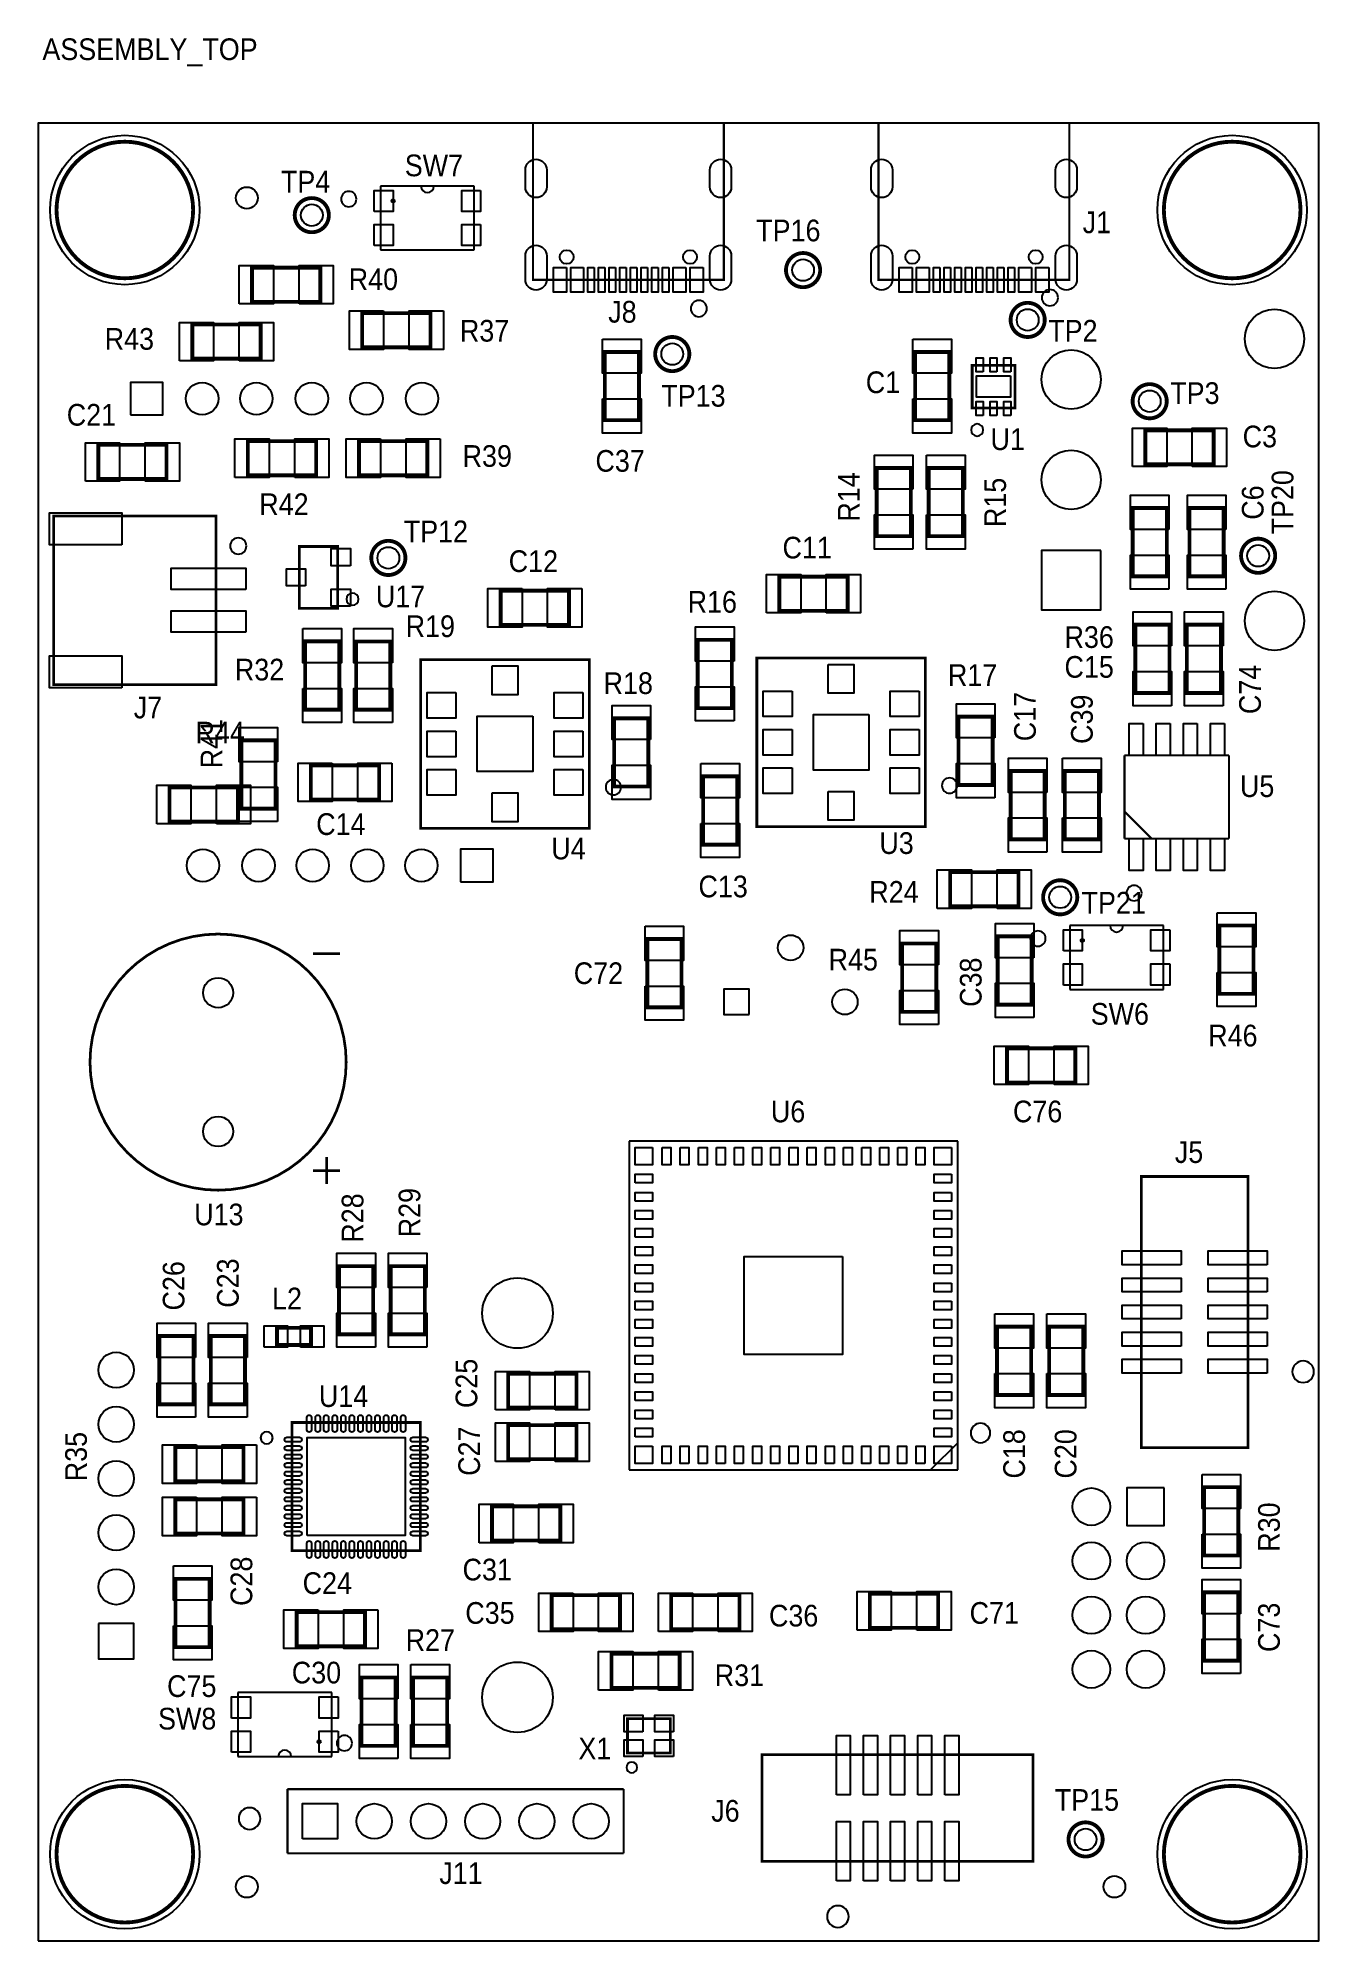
# Model space of a CAD drawing. Extents: x 0 to 60, y 0 to 89.2.
import ezdxf
from ezdxf.enums import TextEntityAlignment as Align

# ---------------------------------------------------------------- set-up
doc = ezdxf.new("R2010")
doc.units = 0
for name, color, linetype in [('BG_AST', 103, 'CONTINUOUS'), ('BG_OUTLINE', 254, 'CONTINUOUS'), ('PG_ASSEMBLY_TOP', 120, 'CONTINUOUS'), ('PIN_TOP', 110, 'CONTINUOUS'), ('RD_SILKSCREEN_TOP', 132, 'CONTINUOUS')]:
    doc.layers.add(name, color=color, linetype=linetype)

msp = doc.modelspace()

# ---------------------------------------------------------------- linework, layer by layer
at = {"layer": 'BG_OUTLINE'}
msp.add_lwpolyline([(0, 0), (59.998178, 0), (59.998178, 85.15985), (0, 85.15985)], close=True, dxfattribs=at)
at = {"layer": 'PG_ASSEMBLY_TOP'}
for points, const_width in [([(23.179608, 85.175395), (19.249593, 85.175395)], 0.1), ([(32.119595, 77.825397), (23.179608, 77.825397), (23.179608, 85.175395), (32.119595, 85.175395), (32.119595, 77.825397)], 0.1), ([(39.370406, 85.175395), (35.440391, 85.175395)], 0.1), ([(48.310394, 77.825397), (39.370406, 77.825397), (39.370406, 85.175395), (48.310394, 85.175395), (48.310394, 77.825397)], 0.1), ([(10.024008, 76.797002), (10.024008, 78.396998), (13.224002, 78.396998), (13.224002, 76.797002), (10.024008, 76.797002)], 0.18001), ([(7.224014, 74.130002), (7.224014, 75.729998), (10.424008, 75.729998), (10.424008, 74.130002), (7.224014, 74.130002)], 0.18001), ([(18.384012, 76.263398), (18.384012, 74.663402), (15.184018, 74.663402), (15.184018, 76.263398), (18.384012, 76.263398)], 0.18001), ([(26.544803, 74.447197), (28.1448, 74.447197), (28.1448, 71.247203), (26.544803, 71.247203), (26.544803, 74.447197)], 0.18001), ([(41.084602, 74.447197), (42.684598, 74.447197), (42.684598, 71.247203), (41.084602, 71.247203), (41.084602, 74.447197)], 0.18001), ([(45.754798, 73.821798), (45.754798, 71.821802), (43.754802, 71.821802), (43.754802, 73.821798), (45.754798, 73.821798)], 0.127), ([(51.867003, 69.177002), (51.867003, 70.776998), (55.066997, 70.776998), (55.066997, 69.177002), (51.867003, 69.177002)], 0.18001), ([(2.819603, 68.491202), (2.819603, 70.091198), (6.019597, 70.091198), (6.019597, 68.491202), (2.819603, 68.491202)], 0.18001), ([(9.824009, 68.669002), (9.824009, 70.268998), (13.024002, 70.268998), (13.024002, 68.669002), (9.824009, 68.669002)], 0.18001), ([(18.236997, 70.268998), (18.236997, 68.669002), (15.037003, 68.669002), (15.037003, 70.268998), (18.236997, 70.268998)], 0.18001), ([(40.881198, 65.811603), (39.281202, 65.811603), (39.281202, 69.011597), (40.881198, 69.011597), (40.881198, 65.811603)], 0.18001), ([(41.719602, 69.011597), (43.319598, 69.011597), (43.319598, 65.811603), (41.719602, 65.811603), (41.719602, 69.011597)], 0.18001), ([(52.869998, 63.932003), (51.270002, 63.932003), (51.270002, 67.131997), (52.869998, 67.131997), (52.869998, 63.932003)], 0.18001), ([(55.536998, 63.932003), (53.937002, 63.932003), (53.937002, 67.131997), (55.536998, 67.131997), (55.536998, 63.932003)], 0.18001), ([(8.330413, 58.864195), (8.330413, 66.764205), (0.730402, 66.764205), (0.730402, 58.864195), (8.330413, 58.864195)], 0.127), ([(12.231802, 62.43099), (12.231802, 65.33101), (14.031798, 65.33101), (14.031798, 62.43099), (12.231802, 62.43099)], 0.127), ([(24.869394, 63.258598), (24.869394, 61.658602), (21.6694, 61.658602), (21.6694, 63.258598), (24.869394, 63.258598)], 0.18001), ([(34.722003, 62.319002), (34.722003, 63.918998), (37.921997, 63.918998), (37.921997, 62.319002), (34.722003, 62.319002)], 0.18001), ([(52.996998, 58.471003), (51.397002, 58.471003), (51.397002, 61.670997), (52.996998, 61.670997), (52.996998, 58.471003)], 0.18001), ([(55.409998, 58.471003), (53.810002, 58.471003), (53.810002, 61.670997), (55.409998, 61.670997), (55.409998, 58.471003)], 0.18001), ([(12.509602, 60.883597), (14.109598, 60.883597), (14.109598, 57.683603), (12.509602, 57.683603), (12.509602, 60.883597)], 0.18001), ([(16.497198, 57.683197), (14.897202, 57.683197), (14.897202, 60.88319), (16.497198, 60.88319), (16.497198, 57.683197)], 0.18001), ([(32.499198, 57.759397), (30.899202, 57.759397), (30.899202, 60.95939), (32.499198, 60.95939), (32.499198, 57.759397)], 0.18001), ([(25.819405, 52.133195), (17.919395, 52.133195), (17.919395, 60.033205), (25.819405, 60.033205), (25.819405, 52.133195)], 0.127), ([(41.567405, 52.209395), (33.667395, 52.209395), (33.667395, 60.109405), (41.567405, 60.109405), (41.567405, 52.209395)], 0.127), ([(28.587598, 54.083204), (26.987602, 54.083204), (26.987602, 57.283198), (28.587598, 57.283198), (28.587598, 54.083204)], 0.18001), ([(44.716598, 54.159404), (43.116602, 54.159404), (43.116602, 57.359398), (44.716598, 57.359398), (44.716598, 54.159404)], 0.18001), ([(11.118367, 53.047976), (9.518371, 53.047976), (9.518371, 56.24797), (11.118367, 56.24797), (11.118367, 53.047976)], 0.18001), ([(50.889992, 51.643991), (50.889992, 55.544009)], 0.1), ([(50.889992, 55.544009), (55.790008, 55.544009)], 0.1), ([(55.790008, 55.544009), (55.790008, 51.643991)], 0.1), ([(15.976397, 55.079798), (15.976397, 53.479802), (12.776403, 53.479802), (12.776403, 55.079798), (15.976397, 55.079798)], 0.18001), ([(31.153202, 54.559403), (32.753198, 54.559403), (32.753198, 51.35941), (31.153202, 51.35941), (31.153202, 54.559403)], 0.18001), ([(47.154998, 51.613003), (45.555002, 51.613003), (45.555002, 54.812997), (47.154998, 54.812997), (47.154998, 51.613003)], 0.18001), ([(48.095002, 54.812997), (49.694998, 54.812997), (49.694998, 51.613003), (48.095002, 51.613003), (48.095002, 54.812997)], 0.18001), ([(6.156579, 52.440434), (6.156579, 54.04043), (9.356573, 54.04043), (9.356573, 52.440434), (6.156579, 52.440434)], 0.18001), ([(52.159992, 51.643991), (50.889992, 52.913991)], 0.1), ([(55.790008, 51.643991), (50.889992, 51.643991)], 0.1), ([(42.723003, 48.476002), (42.723003, 50.075998), (45.922997, 50.075998), (45.922997, 48.476002), (42.723003, 48.476002)], 0.18001), ([(55.334002, 47.573997), (56.933998, 47.573997), (56.933998, 44.374003), (55.334002, 44.374003), (55.334002, 47.573997)], 0.18001), ([(28.537002, 46.938997), (30.136998, 46.938997), (30.136998, 43.739003), (28.537002, 43.739003), (28.537002, 46.938997)], 0.18001), ([(42.074998, 43.532806), (40.475002, 43.532806), (40.475002, 46.7328), (42.074998, 46.7328), (42.074998, 43.532806)], 0.18001), ([(46.545398, 43.866003), (44.945402, 43.866003), (44.945402, 47.065997), (46.545398, 47.065997), (46.545398, 43.866003)], 0.18001), ([(14.1478, 46.2534), (12.8778, 46.2534)], 0.127), ([(45.390003, 40.221002), (45.390003, 41.820998), (48.589997, 41.820998), (48.589997, 40.221002), (45.390003, 40.221002)], 0.18001), ([(13.5128, 35.4584), (13.5128, 36.7284)], 0.127), ([(14.1478, 36.0934), (12.8778, 36.0934)], 0.127), ([(51.678205, 23.114), (51.678205, 35.814), (56.678195, 35.814), (56.678195, 23.114), (51.678205, 23.114)], 0.127), ([(15.700324, 28.416402), (14.100327, 28.416402), (14.100327, 31.616396), (15.700324, 31.616396), (15.700324, 28.416402)], 0.18001), ([(18.113324, 28.416402), (16.513327, 28.416402), (16.513327, 31.616396), (18.113324, 31.616396), (18.113324, 28.416402)], 0.18001), ([(11.188802, 27.921001), (12.788798, 27.921001), (12.788798, 28.720999), (11.188802, 28.720999), (11.188802, 27.921001)], 0.18001), ([(44.920002, 28.777997), (46.519998, 28.777997), (46.519998, 25.578003), (44.920002, 25.578003), (44.920002, 28.777997)], 0.18001), ([(47.358402, 28.777997), (48.958398, 28.777997), (48.958398, 25.578003), (47.358402, 25.578003), (47.358402, 28.777997)], 0.18001), ([(7.277329, 25.139548), (5.677332, 25.139548), (5.677332, 28.339542), (7.277329, 28.339542), (7.277329, 25.139548)], 0.18001), ([(9.689998, 25.139548), (8.090002, 25.139548), (8.090002, 28.339542), (9.689998, 28.339542), (9.689998, 25.139548)], 0.18001), ([(22.022003, 24.981002), (22.022003, 26.580998), (25.221997, 26.580998), (25.221997, 24.981002), (22.022003, 24.981002)], 0.18001), ([(11.900332, 24.288394), (17.90032, 24.288394), (17.90032, 18.288406), (11.900332, 18.288406), (11.900332, 24.288394)], 0.127), ([(22.022003, 22.568002), (22.022003, 24.167998), (25.221997, 24.167998), (25.221997, 22.568002), (22.022003, 22.568002)], 0.18001), ([(9.626397, 23.136936), (9.626397, 21.536939), (6.426403, 21.536939), (6.426403, 23.136936), (9.626397, 23.136936)], 0.18001), ([(9.626397, 20.688198), (9.626397, 19.088202), (6.426403, 19.088202), (6.426403, 20.688198), (9.626397, 20.688198)], 0.18001), ([(54.622802, 21.259597), (56.222798, 21.259597), (56.222798, 18.059603), (54.622802, 18.059603), (54.622802, 21.259597)], 0.18001), ([(21.260003, 18.758002), (21.260003, 20.357998), (24.459997, 20.357998), (24.459997, 18.758002), (21.260003, 18.758002)], 0.18001), ([(6.439002, 16.966997), (8.038998, 16.966997), (8.038998, 13.767003), (6.439002, 13.767003), (6.439002, 16.966997)], 0.18001), ([(27.257477, 16.198799), (27.257477, 14.598802), (24.057483, 14.598802), (24.057483, 16.198799), (27.257477, 16.198799)], 0.18001), ([(29.657472, 14.598802), (29.657472, 16.198799), (32.857465, 16.198799), (32.857465, 14.598802), (29.657472, 14.598802)], 0.18001), ([(38.963803, 14.668602), (38.963803, 16.268598), (42.163797, 16.268598), (42.163797, 14.668602), (38.963803, 14.668602)], 0.18001), ([(56.222798, 13.132003), (54.622802, 13.132003), (54.622802, 16.331997), (56.222798, 16.331997), (56.222798, 13.132003)], 0.18001), ([(15.315997, 15.404998), (15.315997, 13.805002), (12.116003, 13.805002), (12.116003, 15.404998), (15.315997, 15.404998)], 0.18001), ([(26.857477, 11.855602), (26.857477, 13.455599), (30.057471, 13.455599), (30.057471, 11.855602), (26.857477, 11.855602)], 0.18001), ([(16.751198, 9.144203), (15.151202, 9.144203), (15.151202, 12.344197), (16.751198, 12.344197), (16.751198, 9.144203)], 0.18001), ([(17.564202, 12.344197), (19.164198, 12.344197), (19.164198, 9.144203), (17.564202, 9.144203), (17.564202, 12.344197)], 0.18001), ([(29.609872, 8.807602), (27.609876, 8.807602), (27.609876, 10.407599), (29.609872, 10.407599), (29.609872, 8.807602)], 0.127), ([(33.909, 8.722995), (46.609, 8.722995), (46.609, 3.723005), (33.909, 3.723005), (33.909, 8.722995)], 0.127), ([(11.682984, 7.11106), (27.430984, 7.11106)], 0.1), ([(11.682984, 4.10304), (11.682984, 7.11106)], 0.1), ([(27.430984, 7.11106), (27.430984, 4.10304)], 0.1), ([(27.430984, 4.10304), (11.682984, 4.10304)], 0.1)]:
    msp.add_lwpolyline(points, dxfattribs=dict(at, const_width=const_width))
for points, const_width in [([(7.263892, 81.09585, 1), (0.864108, 81.09585, 1), (7.263892, 81.09585)], 0.180111), ([(59.13407, 81.09585, 1), (52.734286, 81.09585, 1), (59.13407, 81.09585)], 0.180111), ([(13.62235, 80.854347, 1), (12.02215, 80.854347, 1), (13.62235, 80.854347)], 0.180086), ([(36.63475, 78.279803, 1), (35.03455, 78.279803, 1), (36.63475, 78.279803)], 0.180086), ([(47.1551, 75.946, 1), (45.5549, 75.946, 1), (47.1551, 75.946)], 0.180086), ([(30.507102, 74.3458, 1), (28.906902, 74.3458, 1), (30.507102, 74.3458)], 0.180086), ([(52.8701, 72.136, 1), (51.2699, 72.136, 1), (52.8701, 72.136)], 0.180086), ([(17.2085, 64.7954, 1), (15.6083, 64.7954, 1), (17.2085, 64.7954)], 0.180086), ([(57.9501, 64.897, 1), (56.3499, 64.897, 1), (57.9501, 64.897)], 0.180086), ([(48.6791, 48.895, 1), (47.0789, 48.895, 1), (48.6791, 48.895)], 0.180086), ([(14.432788, 41.1734, 1), (2.432812, 41.1734, 1), (14.432788, 41.1734)], 0.127), ([(7.263892, 4.064, 1), (0.864108, 4.064, 1), (7.263892, 4.064)], 0.180111), ([(59.13407, 4.064, 1), (52.734286, 4.064, 1), (59.13407, 4.064)], 0.180111), ([(49.86815, 4.755439, 1), (48.26795, 4.755439, 1), (49.86815, 4.755439)], 0.180086)]:
    msp.add_lwpolyline(points, format="xyb", dxfattribs=dict(at, const_width=const_width))
for points in [[(16.0401, 82.219851), (16.0401, 79.222651)], [(20.4343, 82.219851), (16.0401, 82.219851)], [(20.4343, 79.222651), (20.4343, 82.219851)], [(16.0401, 79.222651), (20.4343, 79.222651)], [(48.3235, 47.574251), (48.3235, 44.577051)], [(52.7177, 47.574251), (48.3235, 47.574251)], [(52.7177, 44.577051), (52.7177, 47.574251)], [(48.3235, 44.577051), (52.7177, 44.577051)], [(27.686, 37.465), (27.686, 22.0726)], [(43.0784, 37.465), (27.686, 37.465)], [(43.0784, 22.0726), (43.0784, 37.465)], [(43.0784, 23.3426), (41.8084, 22.0726)], [(27.686, 22.0726), (43.0784, 22.0726)], [(9.3599, 11.633149), (9.3599, 8.635949)], [(13.7541, 11.633149), (9.3599, 11.633149)], [(13.7541, 8.635949), (13.7541, 11.633149)], [(9.3599, 8.635949), (13.7541, 8.635949)]]:
    msp.add_lwpolyline(points, dxfattribs=at)
for points in [[(17.9324, 82.219851, 1), (18.542, 82.219851)], [(16.707891, 81.521249, -0.999967), (16.555517, 81.521249, -1.000033), (16.707891, 81.521249)], [(50.2158, 47.574251, 1), (50.8254, 47.574251)], [(48.991291, 46.875649, -0.999967), (48.838917, 46.875649, -1.000033), (48.991291, 46.875649)], [(11.8618, 8.635949, 1), (11.2522, 8.635949)], [(13.238683, 9.334551, -1.000033), (13.086309, 9.334551, -0.999967), (13.238683, 9.334551)]]:
    msp.add_lwpolyline(points, format="xyb", dxfattribs=at)
for points in [[(14.913407, 81.610251, 1), (14.194993, 81.610251, 1)], [(31.332602, 76.4794, 1), (30.570602, 76.4794, 1)], [(47.7774, 76.9874, 1), (47.0154, 76.9874, 1)], [(44.276772, 70.7898, 1), (43.708828, 70.7898, 1)], [(9.758401, 65.3542, 1), (8.996401, 65.3542, 1)], [(15.015972, 62.865, 1), (14.448028, 62.865, 1)], [(27.308607, 54.0512, 1), (26.590193, 54.0512, 1)], [(43.056607, 54.1274, 1), (42.338193, 54.1274, 1)], [(51.700582, 49.094009, 1), (50.979418, 49.093991, 1)], [(47.196807, 46.964651, 1), (46.478393, 46.964651, 1)], [(59.7662, 26.67, 1), (58.7502, 26.67, 1)], [(44.603111, 23.7998, 1), (43.687289, 23.7998, 1)], [(10.993298, 23.5744, 1), (10.425354, 23.5744, 1)], [(14.710207, 9.271, 1), (13.991793, 9.271, 1)], [(28.067, 8.128, 1), (27.559, 8.128, 1)], [(10.412984, 5.73405, 1), (9.396984, 5.73405, 1)], [(37.973, 1.143, 1), (36.957, 1.143, 1)]]:
    msp.add_lwpolyline(points, format="xyb", close=True, dxfattribs=at)
at = {"layer": 'PIN_TOP'}
for points in [[(22.829596, 82.175401), (22.829596, 82.975399, -1), (23.829594, 82.975399), (23.829594, 82.175401, -1)], [(31.469609, 82.175401), (31.469609, 82.975399, -1), (32.469607, 82.975399), (32.469607, 82.175401, -1)], [(39.020394, 82.175401), (39.020394, 82.975399, -1), (40.020392, 82.975399), (40.020392, 82.175401, -1)], [(47.660408, 82.175401), (47.660408, 82.975399, -1), (48.660406, 82.975399), (48.660406, 82.175401, -1)], [(22.829596, 77.845399), (22.829596, 78.945397, -1), (23.829594, 78.945397), (23.829594, 77.845399, -1)], [(31.469609, 77.845399), (31.469609, 78.945397, -1), (32.469607, 78.945397), (32.469607, 77.845399, -1)], [(39.020394, 77.845399), (39.020394, 78.945397, -1), (40.020392, 78.945397), (40.020392, 77.845399, -1)], [(47.660408, 77.845399), (47.660408, 78.945397, -1), (48.660406, 78.945397), (48.660406, 77.845399, -1)], [(12.80828, 24.530507), (12.80828, 23.946307, -1), (12.59238, 23.946307), (12.59238, 24.530507, -1)], [(13.208279, 24.530507), (13.208279, 23.946307, -1), (12.992379, 23.946307), (12.992379, 24.530507, -1)], [(13.608279, 24.530507), (13.608279, 23.946307, -1), (13.392379, 23.946307), (13.392379, 24.530507, -1)], [(14.008278, 24.530507), (14.008278, 23.946307, -1), (13.792378, 23.946307), (13.792378, 24.530507, -1)], [(14.408277, 24.530507), (14.408277, 23.946307, -1), (14.192377, 23.946307), (14.192377, 24.530507, -1)], [(14.808276, 24.530507), (14.808276, 23.946307, -1), (14.592376, 23.946307), (14.592376, 24.530507, -1)], [(15.208275, 24.530507), (15.208275, 23.946307, -1), (14.992375, 23.946307), (14.992375, 24.530507, -1)], [(15.608275, 24.530507), (15.608275, 23.946307, -1), (15.392375, 23.946307), (15.392375, 24.530507, -1)], [(16.008274, 24.530507), (16.008274, 23.946307, -1), (15.792374, 23.946307), (15.792374, 24.530507, -1)], [(16.408273, 24.530507), (16.408273, 23.946307, -1), (16.192373, 23.946307), (16.192373, 24.530507, -1)], [(16.808272, 24.530507), (16.808272, 23.946307, -1), (16.592372, 23.946307), (16.592372, 24.530507, -1)], [(17.208271, 24.530507), (17.208271, 23.946307, -1), (16.992371, 23.946307), (16.992371, 24.530507, -1)], [(12.242419, 23.380446), (11.658219, 23.380446, -1), (11.658219, 23.596346), (12.242419, 23.596346, -1)], [(12.242419, 22.980447), (11.658219, 22.980447, -1), (11.658219, 23.196347), (12.242419, 23.196347, -1)], [(18.142433, 23.380446), (17.558233, 23.380446, -1), (17.558233, 23.596346), (18.142433, 23.596346, -1)], [(18.142433, 22.980447), (17.558233, 22.980447, -1), (17.558233, 23.196347), (18.142433, 23.196347, -1)], [(12.242419, 22.580448), (11.658219, 22.580448, -1), (11.658219, 22.796348), (12.242419, 22.796348, -1)], [(12.242419, 22.180448), (11.658219, 22.180448, -1), (11.658219, 22.396348), (12.242419, 22.396348, -1)], [(18.142433, 22.580448), (17.558233, 22.580448, -1), (17.558233, 22.796348), (18.142433, 22.796348, -1)], [(18.142433, 22.180448), (17.558233, 22.180448, -1), (17.558233, 22.396348), (18.142433, 22.396348, -1)], [(12.242419, 21.780449), (11.658219, 21.780449, -1), (11.658219, 21.996349), (12.242419, 21.996349, -1)], [(12.242419, 21.38045), (11.658219, 21.38045, -1), (11.658219, 21.59635), (12.242419, 21.59635, -1)], [(18.142433, 21.780449), (17.558233, 21.780449, -1), (17.558233, 21.996349), (18.142433, 21.996349, -1)], [(18.142433, 21.38045), (17.558233, 21.38045, -1), (17.558233, 21.59635), (18.142433, 21.59635, -1)], [(12.242419, 20.980451), (11.658219, 20.980451, -1), (11.658219, 21.196351), (12.242419, 21.196351, -1)], [(12.242419, 20.580452), (11.658219, 20.580452, -1), (11.658219, 20.796352), (12.242419, 20.796352, -1)], [(18.142433, 20.980451), (17.558233, 20.980451, -1), (17.558233, 21.196351), (18.142433, 21.196351, -1)], [(18.142433, 20.580452), (17.558233, 20.580452, -1), (17.558233, 20.796352), (18.142433, 20.796352, -1)], [(12.242419, 20.180452), (11.658219, 20.180452, -1), (11.658219, 20.396352), (12.242419, 20.396352, -1)], [(12.242419, 19.780453), (11.658219, 19.780453, -1), (11.658219, 19.996353), (12.242419, 19.996353, -1)], [(18.142433, 20.180452), (17.558233, 20.180452, -1), (17.558233, 20.396352), (18.142433, 20.396352, -1)], [(18.142433, 19.780453), (17.558233, 19.780453, -1), (17.558233, 19.996353), (18.142433, 19.996353, -1)], [(12.242419, 19.380454), (11.658219, 19.380454, -1), (11.658219, 19.596354), (12.242419, 19.596354, -1)], [(12.242419, 18.980455), (11.658219, 18.980455, -1), (11.658219, 19.196355), (12.242419, 19.196355, -1)], [(12.80828, 18.630494), (12.80828, 18.046294, -1), (12.59238, 18.046294), (12.59238, 18.630494, -1)], [(13.208279, 18.630494), (13.208279, 18.046294, -1), (12.992379, 18.046294), (12.992379, 18.630494, -1)], [(13.608279, 18.630494), (13.608279, 18.046294, -1), (13.392379, 18.046294), (13.392379, 18.630494, -1)], [(14.008278, 18.630494), (14.008278, 18.046294, -1), (13.792378, 18.046294), (13.792378, 18.630494, -1)], [(14.408277, 18.630494), (14.408277, 18.046294, -1), (14.192377, 18.046294), (14.192377, 18.630494, -1)], [(14.808276, 18.630494), (14.808276, 18.046294, -1), (14.592376, 18.046294), (14.592376, 18.630494, -1)], [(15.208275, 18.630494), (15.208275, 18.046294, -1), (14.992375, 18.046294), (14.992375, 18.630494, -1)], [(15.608275, 18.630494), (15.608275, 18.046294, -1), (15.392375, 18.046294), (15.392375, 18.630494, -1)], [(16.008274, 18.630494), (16.008274, 18.046294, -1), (15.792374, 18.046294), (15.792374, 18.630494, -1)], [(16.408273, 18.630494), (16.408273, 18.046294, -1), (16.192373, 18.046294), (16.192373, 18.630494, -1)], [(16.808272, 18.630494), (16.808272, 18.046294, -1), (16.592372, 18.046294), (16.592372, 18.630494, -1)], [(17.208271, 18.630494), (17.208271, 18.046294, -1), (16.992371, 18.046294), (16.992371, 18.630494, -1)], [(18.142433, 19.380454), (17.558233, 19.380454, -1), (17.558233, 19.596354), (18.142433, 19.596354, -1)], [(18.142433, 18.980455), (17.558233, 18.980455, -1), (17.558233, 19.196355), (18.142433, 19.196355, -1)]]:
    msp.add_lwpolyline(points, format="xyb", close=True, dxfattribs=at)
for points in [[(15.742691, 81.025949), (15.742691, 82.016549), (16.631691, 82.016549), (16.631691, 81.025949)], [(20.731709, 82.016549), (20.731709, 81.025949), (19.842709, 81.025949), (19.842709, 82.016549)], [(15.742691, 79.425952), (15.742691, 80.416552), (16.631691, 80.416552), (16.631691, 79.425952)], [(20.731709, 80.416552), (20.731709, 79.425952), (19.842709, 79.425952), (19.842709, 80.416552)], [(9.423908, 76.6953), (9.423908, 78.4987), (11.024108, 78.4987), (11.024108, 76.6953)], [(12.223902, 76.6953), (12.223902, 78.4987), (13.824102, 78.4987), (13.824102, 76.6953)], [(24.749608, 78.395398), (24.749608, 77.245388), (24.149609, 77.245388), (24.149609, 78.395398)], [(25.549606, 78.395398), (25.549606, 77.245388), (24.949607, 77.245388), (24.949607, 78.395398)], [(26.049592, 78.395398), (26.049592, 77.245388), (25.749593, 77.245388), (25.749593, 78.395398)], [(26.549591, 78.395398), (26.549591, 77.245388), (26.249592, 77.245388), (26.249592, 78.395398)], [(27.04959, 78.395398), (27.04959, 77.245388), (26.749591, 77.245388), (26.749591, 78.395398)], [(27.549589, 78.395398), (27.549589, 77.245388), (27.24959, 77.245388), (27.24959, 78.395398)], [(28.049614, 78.395398), (28.049614, 77.245388), (27.749614, 77.245388), (27.749614, 78.395398)], [(28.549613, 78.395398), (28.549613, 77.245388), (28.249613, 77.245388), (28.249613, 78.395398)], [(29.049612, 78.395398), (29.049612, 77.245388), (28.749612, 77.245388), (28.749612, 78.395398)], [(29.549611, 78.395398), (29.549611, 77.245388), (29.249611, 77.245388), (29.249611, 78.395398)], [(30.349596, 78.395398), (30.349596, 77.245388), (29.749598, 77.245388), (29.749598, 78.395398)], [(31.149595, 78.395398), (31.149595, 77.245388), (30.549596, 77.245388), (30.549596, 78.395398)], [(40.940406, 78.395398), (40.940406, 77.245388), (40.340407, 77.245388), (40.340407, 78.395398)], [(41.740404, 78.395398), (41.740404, 77.245388), (41.140405, 77.245388), (41.140405, 78.395398)], [(42.24039, 78.395398), (42.24039, 77.245388), (41.940391, 77.245388), (41.940391, 78.395398)], [(42.740389, 78.395398), (42.740389, 77.245388), (42.44039, 77.245388), (42.44039, 78.395398)], [(43.240389, 78.395398), (43.240389, 77.245388), (42.940389, 77.245388), (42.940389, 78.395398)], [(43.740387, 78.395398), (43.740387, 77.245388), (43.440388, 77.245388), (43.440388, 78.395398)], [(44.240412, 78.395398), (44.240412, 77.245388), (43.940413, 77.245388), (43.940413, 78.395398)], [(44.740411, 78.395398), (44.740411, 77.245388), (44.440411, 77.245388), (44.440411, 78.395398)], [(45.24041, 78.395398), (45.24041, 77.245388), (44.94041, 77.245388), (44.94041, 78.395398)], [(45.740409, 78.395398), (45.740409, 77.245388), (45.44041, 77.245388), (45.44041, 78.395398)], [(46.540395, 78.395398), (46.540395, 77.245388), (45.940396, 77.245388), (45.940396, 78.395398)], [(47.340393, 78.395398), (47.340393, 77.245388), (46.740394, 77.245388), (46.740394, 78.395398)], [(6.623914, 74.0283), (6.623914, 75.8317), (8.224114, 75.8317), (8.224114, 74.0283)], [(9.423908, 74.0283), (9.423908, 75.8317), (11.024108, 75.8317), (11.024108, 74.0283)], [(16.184118, 76.3651), (16.184118, 74.5617), (14.583918, 74.5617), (14.583918, 76.3651)], [(18.984112, 76.3651), (18.984112, 74.5617), (17.383912, 74.5617), (17.383912, 76.3651)], [(26.443102, 75.047297), (28.246502, 75.047297), (28.246502, 73.447097), (26.443102, 73.447097)], [(40.9829, 75.047297), (42.7863, 75.047297), (42.7863, 73.447097), (40.9829, 73.447097)], [(44.264783, 73.516795), (43.944794, 73.516795), (43.944794, 74.176788), (44.264783, 74.176788)], [(44.914795, 73.516795), (44.594805, 73.516795), (44.594805, 74.176788), (44.914795, 74.176788)], [(45.564806, 73.516795), (45.244817, 73.516795), (45.244817, 74.176788), (45.564806, 74.176788)], [(45.554798, 73.321799), (45.554798, 72.321801), (43.954802, 72.321801), (43.954802, 73.321799)], [(4.322013, 71.495006), (5.846013, 71.495006), (5.846013, 73.019006), (4.322013, 73.019006)], [(26.443102, 72.247303), (28.246502, 72.247303), (28.246502, 70.647103), (26.443102, 70.647103)], [(40.9829, 72.247303), (42.7863, 72.247303), (42.7863, 70.647103), (40.9829, 70.647103)], [(44.264783, 71.466812), (43.944794, 71.466812), (43.944794, 72.126805), (44.264783, 72.126805)], [(44.914795, 71.466812), (44.594805, 71.466812), (44.594805, 72.126805), (44.914795, 72.126805)], [(45.564806, 71.466812), (45.244817, 71.466812), (45.244817, 72.126805), (45.564806, 72.126805)], [(51.266903, 69.0753), (51.266903, 70.8787), (52.867103, 70.8787), (52.867103, 69.0753)], [(54.066897, 69.0753), (54.066897, 70.8787), (55.667097, 70.8787), (55.667097, 69.0753)], [(2.219503, 68.3895), (2.219503, 70.1929), (3.819703, 70.1929), (3.819703, 68.3895)], [(5.019497, 68.3895), (5.019497, 70.1929), (6.619697, 70.1929), (6.619697, 68.3895)], [(9.223908, 68.5673), (9.223908, 70.3707), (10.824108, 70.3707), (10.824108, 68.5673)], [(12.023903, 68.5673), (12.023903, 70.3707), (13.624103, 70.3707), (13.624103, 68.5673)], [(16.037103, 70.3707), (16.037103, 68.5673), (14.436903, 68.5673), (14.436903, 70.3707)], [(18.837097, 70.3707), (18.837097, 68.5673), (17.236897, 68.5673), (17.236897, 70.3707)], [(40.9829, 68.011497), (39.1795, 68.011497), (39.1795, 69.611697), (40.9829, 69.611697)], [(41.6179, 69.611697), (43.4213, 69.611697), (43.4213, 68.011497), (41.6179, 68.011497)], [(3.930396, 65.414208), (0.530403, 65.414208), (0.530403, 66.914204), (3.930396, 66.914204)], [(52.9717, 66.131897), (51.1683, 66.131897), (51.1683, 67.732097), (52.9717, 67.732097)], [(55.6387, 66.131897), (53.8353, 66.131897), (53.8353, 67.732097), (55.6387, 67.732097)], [(40.9829, 65.211503), (39.1795, 65.211503), (39.1795, 66.811703), (40.9829, 66.811703)], [(41.6179, 66.811703), (43.4213, 66.811703), (43.4213, 65.211503), (41.6179, 65.211503)], [(14.63181, 64.431012), (13.731811, 64.431012), (13.731811, 65.23101), (14.63181, 65.23101)], [(49.7745, 65.1415), (46.9995, 65.1415), (46.9995, 62.3665), (49.7745, 62.3665)], [(9.730397, 63.314199), (6.230404, 63.314199), (6.230404, 64.314197), (9.730397, 64.314197)], [(12.531788, 63.481001), (11.63179, 63.481001), (11.63179, 64.280999), (12.531788, 64.280999)], [(52.9717, 63.331903), (51.1683, 63.331903), (51.1683, 64.932103), (52.9717, 64.932103)], [(55.6387, 63.331903), (53.8353, 63.331903), (53.8353, 64.932103), (55.6387, 64.932103)], [(14.63181, 62.53099), (13.731811, 62.53099), (13.731811, 63.330988), (14.63181, 63.330988)], [(22.6695, 63.3603), (22.6695, 61.5569), (21.0693, 61.5569), (21.0693, 63.3603)], [(25.469494, 63.3603), (25.469494, 61.5569), (23.869294, 61.5569), (23.869294, 63.3603)], [(34.121903, 62.2173), (34.121903, 64.0207), (35.722103, 64.0207), (35.722103, 62.2173)], [(36.921897, 62.2173), (36.921897, 64.0207), (38.522097, 64.0207), (38.522097, 62.2173)], [(9.730397, 61.314203), (6.230404, 61.314203), (6.230404, 62.314201), (9.730397, 62.314201)], [(32.6009, 59.959291), (30.7975, 59.959291), (30.7975, 61.559491), (32.6009, 61.559491)], [(53.0987, 60.670897), (51.2953, 60.670897), (51.2953, 62.271097), (53.0987, 62.271097)], [(55.5117, 60.670897), (53.7083, 60.670897), (53.7083, 62.271097), (55.5117, 62.271097)], [(12.4079, 61.483697), (14.2113, 61.483697), (14.2113, 59.883497), (12.4079, 59.883497)], [(16.5989, 59.883091), (14.7955, 59.883091), (14.7955, 61.483291), (16.5989, 61.483291)], [(3.930396, 58.714195), (0.530403, 58.714195), (0.530403, 60.214192), (3.930396, 60.214192)], [(21.269401, 59.733205), (22.469399, 59.733205), (22.469399, 58.383195), (21.269401, 58.383195)], [(37.017401, 59.809405), (38.217399, 59.809405), (38.217399, 58.459395), (37.017401, 58.459395)], [(53.0987, 57.870903), (51.2953, 57.870903), (51.2953, 59.471103), (53.0987, 59.471103)], [(55.5117, 57.870903), (53.7083, 57.870903), (53.7083, 59.471103), (55.5117, 59.471103)], [(12.4079, 58.683703), (14.2113, 58.683703), (14.2113, 57.083503), (12.4079, 57.083503)], [(16.5989, 57.083096), (14.7955, 57.083096), (14.7955, 58.683296), (16.5989, 58.683296)], [(19.569405, 58.483195), (19.569405, 57.283198), (18.219395, 57.283198), (18.219395, 58.483195)], [(25.519405, 58.483195), (25.519405, 57.283198), (24.169395, 57.283198), (24.169395, 58.483195)], [(32.6009, 57.159296), (30.7975, 57.159296), (30.7975, 58.759496), (32.6009, 58.759496)], [(35.317405, 58.559395), (35.317405, 57.359398), (33.967395, 57.359398), (33.967395, 58.559395)], [(41.267405, 58.559395), (41.267405, 57.359398), (39.917395, 57.359398), (39.917395, 58.559395)], [(44.8183, 56.359298), (43.0149, 56.359298), (43.0149, 57.959498), (44.8183, 57.959498)], [(23.169397, 57.383197), (23.169397, 54.783203), (20.569403, 54.783203), (20.569403, 57.383197)], [(28.6893, 56.283098), (26.8859, 56.283098), (26.8859, 57.883298), (28.6893, 57.883298)], [(38.917397, 57.459397), (38.917397, 54.859403), (36.317403, 54.859403), (36.317403, 57.459397)], [(11.220069, 55.24787), (9.416669, 55.24787), (9.416669, 56.84807), (11.220069, 56.84807)], [(19.569405, 56.683199), (19.569405, 55.483201), (18.219395, 55.483201), (18.219395, 56.683199)], [(25.519405, 56.683199), (25.519405, 55.483201), (24.169395, 55.483201), (24.169395, 56.683199)], [(35.317405, 56.759399), (35.317405, 55.559401), (33.967395, 55.559401), (33.967395, 56.759399)], [(41.267405, 56.759399), (41.267405, 55.559401), (39.917395, 55.559401), (39.917395, 56.759399)], [(51.760006, 57.043993), (51.760006, 55.543996), (51.109994, 55.543996), (51.109994, 57.043993)], [(53.030006, 57.043993), (53.030006, 55.543996), (52.379994, 55.543996), (52.379994, 57.043993)], [(54.300006, 57.043993), (54.300006, 55.543996), (53.649994, 55.543996), (53.649994, 57.043993)], [(55.570006, 57.043993), (55.570006, 55.543996), (54.919994, 55.543996), (54.919994, 57.043993)], [(47.2567, 53.812897), (45.4533, 53.812897), (45.4533, 55.413097), (47.2567, 55.413097)], [(47.9933, 55.413097), (49.7967, 55.413097), (49.7967, 53.812897), (47.9933, 53.812897)], [(13.776503, 55.1815), (13.776503, 53.3781), (12.176303, 53.3781), (12.176303, 55.1815)], [(16.576497, 55.1815), (16.576497, 53.3781), (14.976297, 53.3781), (14.976297, 55.1815)], [(19.569405, 54.883202), (19.569405, 53.683205), (18.219395, 53.683205), (18.219395, 54.883202)], [(25.519405, 54.883202), (25.519405, 53.683205), (24.169395, 53.683205), (24.169395, 54.883202)], [(28.6893, 53.483104), (26.8859, 53.483104), (26.8859, 55.083304), (28.6893, 55.083304)], [(31.0515, 55.159504), (32.8549, 55.159504), (32.8549, 53.559304), (31.0515, 53.559304)], [(35.317405, 54.959402), (35.317405, 53.759405), (33.967395, 53.759405), (33.967395, 54.959402)], [(41.267405, 54.959402), (41.267405, 53.759405), (39.917395, 53.759405), (39.917395, 54.959402)], [(44.8183, 53.559304), (43.0149, 53.559304), (43.0149, 55.159504), (44.8183, 55.159504)], [(5.556479, 52.338732), (5.556479, 54.142132), (7.156679, 54.142132), (7.156679, 52.338732)], [(8.356473, 52.338732), (8.356473, 54.142132), (9.956673, 54.142132), (9.956673, 52.338732)], [(11.220069, 52.447876), (9.416669, 52.447876), (9.416669, 54.048076), (11.220069, 54.048076)], [(21.269401, 53.783205), (22.469399, 53.783205), (22.469399, 52.433195), (21.269401, 52.433195)], [(37.017401, 53.859405), (38.217399, 53.859405), (38.217399, 52.509395), (37.017401, 52.509395)], [(47.2567, 51.012903), (45.4533, 51.012903), (45.4533, 52.613103), (47.2567, 52.613103)], [(47.9933, 52.613103), (49.7967, 52.613103), (49.7967, 51.012903), (47.9933, 51.012903)], [(31.0515, 52.359509), (32.8549, 52.359509), (32.8549, 50.759309), (31.0515, 50.759309)], [(19.79201, 49.624996), (21.31601, 49.624996), (21.31601, 51.148996), (19.79201, 51.148996)], [(51.760006, 51.644004), (51.760006, 50.144007), (51.109994, 50.144007), (51.109994, 51.644004)], [(53.030006, 51.644004), (53.030006, 50.144007), (52.379994, 50.144007), (52.379994, 51.644004)], [(54.300006, 51.644004), (54.300006, 50.144007), (53.649994, 50.144007), (53.649994, 51.644004)], [(55.570006, 51.644004), (55.570006, 50.144007), (54.919994, 50.144007), (54.919994, 51.644004)], [(42.122903, 48.3743), (42.122903, 50.1777), (43.723103, 50.1777), (43.723103, 48.3743)], [(44.922897, 48.3743), (44.922897, 50.1777), (46.523097, 50.1777), (46.523097, 48.3743)], [(55.2323, 48.174097), (57.0357, 48.174097), (57.0357, 46.573897), (55.2323, 46.573897)], [(28.4353, 47.539097), (30.2387, 47.539097), (30.2387, 45.938897), (28.4353, 45.938897)], [(42.1767, 45.7327), (40.3733, 45.7327), (40.3733, 47.3329), (42.1767, 47.3329)], [(46.6471, 46.065897), (44.8437, 46.065897), (44.8437, 47.666097), (46.6471, 47.666097)], [(48.026091, 46.380349), (48.026091, 47.370949), (48.915091, 47.370949), (48.915091, 46.380349)], [(53.015109, 47.370949), (53.015109, 46.380349), (52.126109, 46.380349), (52.126109, 47.370949)], [(48.026091, 44.780352), (48.026091, 45.770952), (48.915091, 45.770952), (48.915091, 44.780352)], [(53.015109, 45.770952), (53.015109, 44.780352), (52.126109, 44.780352), (52.126109, 45.770952)], [(28.4353, 44.739103), (30.2387, 44.739103), (30.2387, 43.138903), (28.4353, 43.138903)], [(33.311211, 43.396789), (33.311211, 44.588786), (32.119214, 44.588786), (32.119214, 43.396789)], [(46.6471, 43.265903), (44.8437, 43.265903), (44.8437, 44.866103), (46.6471, 44.866103)], [(55.2323, 45.374103), (57.0357, 45.374103), (57.0357, 43.773903), (55.2323, 43.773903)], [(42.1767, 42.932706), (40.3733, 42.932706), (40.3733, 44.532906), (42.1767, 44.532906)], [(44.789903, 40.1193), (44.789903, 41.9227), (46.390103, 41.9227), (46.390103, 40.1193)], [(47.589897, 40.1193), (47.589897, 41.9227), (49.190097, 41.9227), (49.190097, 40.1193)], [(28.788614, 37.175186), (28.788614, 36.362386), (27.975814, 36.362386), (27.975814, 37.175186)], [(29.228999, 37.175186), (29.635399, 37.175186), (29.635399, 36.362386), (29.228999, 36.362386)], [(30.07901, 37.175186), (30.48541, 37.175186), (30.48541, 36.362386), (30.07901, 36.362386)], [(30.928996, 37.175186), (31.335396, 37.175186), (31.335396, 36.362386), (30.928996, 36.362386)], [(31.779007, 37.175186), (32.185407, 37.175186), (32.185407, 36.362386), (31.779007, 36.362386)], [(32.628992, 37.175186), (33.035392, 37.175186), (33.035392, 36.362386), (32.628992, 36.362386)], [(33.479003, 37.175186), (33.885403, 37.175186), (33.885403, 36.362386), (33.479003, 36.362386)], [(34.328989, 37.175186), (34.735389, 37.175186), (34.735389, 36.362386), (34.328989, 36.362386)], [(35.179, 37.175186), (35.5854, 37.175186), (35.5854, 36.362386), (35.179, 36.362386)], [(36.029011, 37.175186), (36.435411, 37.175186), (36.435411, 36.362386), (36.029011, 36.362386)], [(36.878997, 37.175186), (37.285397, 37.175186), (37.285397, 36.362386), (36.878997, 36.362386)], [(37.729008, 37.175186), (38.135408, 37.175186), (38.135408, 36.362386), (37.729008, 36.362386)], [(38.578993, 37.175186), (38.985393, 37.175186), (38.985393, 36.362386), (38.578993, 36.362386)], [(39.429004, 37.175186), (39.835404, 37.175186), (39.835404, 36.362386), (39.429004, 36.362386)], [(40.27899, 37.175186), (40.68539, 37.175186), (40.68539, 36.362386), (40.27899, 36.362386)], [(41.129001, 37.175186), (41.535401, 37.175186), (41.535401, 36.362386), (41.129001, 36.362386)], [(42.788586, 37.175186), (42.788586, 36.362386), (41.975786, 36.362386), (41.975786, 37.175186)], [(27.975814, 35.515601), (27.975814, 35.922001), (28.788614, 35.922001), (28.788614, 35.515601)], [(42.788586, 35.922001), (42.788586, 35.515601), (41.975786, 35.515601), (41.975786, 35.922001)], [(27.975814, 34.66559), (27.975814, 35.07199), (28.788614, 35.07199), (28.788614, 34.66559)], [(42.788586, 35.07199), (42.788586, 34.66559), (41.975786, 34.66559), (41.975786, 35.07199)], [(27.975814, 33.815604), (27.975814, 34.222004), (28.788614, 34.222004), (28.788614, 33.815604)], [(42.788586, 34.222004), (42.788586, 33.815604), (41.975786, 33.815604), (41.975786, 34.222004)], [(27.975814, 32.965593), (27.975814, 33.371993), (28.788614, 33.371993), (28.788614, 32.965593)], [(42.788586, 33.371993), (42.788586, 32.965593), (41.975786, 32.965593), (41.975786, 33.371993)], [(15.802026, 30.616296), (13.998626, 30.616296), (13.998626, 32.216496), (15.802026, 32.216496)], [(18.215026, 30.616296), (16.411626, 30.616296), (16.411626, 32.216496), (18.215026, 32.216496)], [(27.975814, 32.115608), (27.975814, 32.522008), (28.788614, 32.522008), (28.788614, 32.115608)], [(42.788586, 32.522008), (42.788586, 32.115608), (41.975786, 32.115608), (41.975786, 32.522008)], [(53.548191, 31.678994), (50.778194, 31.678994), (50.778194, 32.329006), (53.548191, 32.329006)], [(57.578206, 31.678994), (54.808209, 31.678994), (54.808209, 32.329006), (57.578206, 32.329006)], [(27.975814, 31.265597), (27.975814, 31.671997), (28.788614, 31.671997), (28.788614, 31.265597)], [(37.682195, 32.068795), (37.682195, 27.468805), (33.082205, 27.468805), (33.082205, 32.068795)], [(42.788586, 31.671997), (42.788586, 31.265597), (41.975786, 31.265597), (41.975786, 31.671997)], [(27.975814, 30.415611), (27.975814, 30.822011), (28.788614, 30.822011), (28.788614, 30.415611)], [(42.788586, 30.822011), (42.788586, 30.415611), (41.975786, 30.415611), (41.975786, 30.822011)], [(53.548191, 30.408994), (50.778194, 30.408994), (50.778194, 31.059006), (53.548191, 31.059006)], [(57.578206, 30.408994), (54.808209, 30.408994), (54.808209, 31.059006), (57.578206, 31.059006)], [(27.975814, 29.5656), (27.975814, 29.972), (28.788614, 29.972), (28.788614, 29.5656)], [(42.788586, 29.972), (42.788586, 29.5656), (41.975786, 29.5656), (41.975786, 29.972)], [(53.548191, 29.138994), (50.778194, 29.138994), (50.778194, 29.789006), (53.548191, 29.789006)], [(57.578206, 29.138994), (54.808209, 29.138994), (54.808209, 29.789006), (57.578206, 29.789006)], [(7.37903, 27.339442), (5.57563, 27.339442), (5.57563, 28.939642), (7.37903, 28.939642)], [(9.7917, 27.339442), (7.9883, 27.339442), (7.9883, 28.939642), (9.7917, 28.939642)], [(10.592689, 27.8257), (10.592689, 28.8163), (11.684889, 28.8163), (11.684889, 27.8257)], [(12.292711, 27.8257), (12.292711, 28.8163), (13.384911, 28.8163), (13.384911, 27.8257)], [(15.802026, 27.816302), (13.998626, 27.816302), (13.998626, 29.416502), (15.802026, 29.416502)], [(18.215026, 27.816302), (16.411626, 27.816302), (16.411626, 29.416502), (18.215026, 29.416502)], [(27.975814, 28.715589), (27.975814, 29.121989), (28.788614, 29.121989), (28.788614, 28.715589)], [(42.788586, 29.121989), (42.788586, 28.715589), (41.975786, 28.715589), (41.975786, 29.121989)], [(44.8183, 29.378097), (46.6217, 29.378097), (46.6217, 27.777897), (44.8183, 27.777897)], [(47.2567, 29.378097), (49.0601, 29.378097), (49.0601, 27.777897), (47.2567, 27.777897)], [(27.975814, 27.865603), (27.975814, 28.272003), (28.788614, 28.272003), (28.788614, 27.865603)], [(42.788586, 28.272003), (42.788586, 27.865603), (41.975786, 27.865603), (41.975786, 28.272003)], [(53.548191, 27.868994), (50.778194, 27.868994), (50.778194, 28.519006), (53.548191, 28.519006)], [(57.578206, 27.868994), (54.808209, 27.868994), (54.808209, 28.519006), (57.578206, 28.519006)], [(27.975814, 27.015592), (27.975814, 27.421992), (28.788614, 27.421992), (28.788614, 27.015592)], [(42.788586, 27.421992), (42.788586, 27.015592), (41.975786, 27.015592), (41.975786, 27.421992)], [(53.548191, 26.598994), (50.778194, 26.598994), (50.778194, 27.249006), (53.548191, 27.249006)], [(57.578206, 26.598994), (54.808209, 26.598994), (54.808209, 27.249006), (57.578206, 27.249006)], [(7.37903, 24.539448), (5.57563, 24.539448), (5.57563, 26.139648), (7.37903, 26.139648)], [(9.7917, 24.539448), (7.9883, 24.539448), (7.9883, 26.139648), (9.7917, 26.139648)], [(21.421903, 24.8793), (21.421903, 26.6827), (23.022103, 26.6827), (23.022103, 24.8793)], [(24.221897, 24.8793), (24.221897, 26.6827), (25.822097, 26.6827), (25.822097, 24.8793)], [(27.975814, 26.165607), (27.975814, 26.572007), (28.788614, 26.572007), (28.788614, 26.165607)], [(42.788586, 26.572007), (42.788586, 26.165607), (41.975786, 26.165607), (41.975786, 26.572007)], [(44.8183, 26.578103), (46.6217, 26.578103), (46.6217, 24.977903), (44.8183, 24.977903)], [(47.2567, 26.578103), (49.0601, 26.578103), (49.0601, 24.977903), (47.2567, 24.977903)], [(27.975814, 25.315596), (27.975814, 25.721996), (28.788614, 25.721996), (28.788614, 25.315596)], [(42.788586, 25.721996), (42.788586, 25.315596), (41.975786, 25.315596), (41.975786, 25.721996)], [(21.421903, 22.4663), (21.421903, 24.2697), (23.022103, 24.2697), (23.022103, 22.4663)], [(24.221897, 22.4663), (24.221897, 24.2697), (25.822097, 24.2697), (25.822097, 22.4663)], [(27.975814, 24.46561), (27.975814, 24.87201), (28.788614, 24.87201), (28.788614, 24.46561)], [(42.788586, 24.87201), (42.788586, 24.46561), (41.975786, 24.46561), (41.975786, 24.87201)], [(7.426503, 23.238638), (7.426503, 21.435238), (5.826303, 21.435238), (5.826303, 23.238638)], [(10.226497, 23.238638), (10.226497, 21.435238), (8.626297, 21.435238), (8.626297, 23.238638)], [(12.60033, 18.988405), (12.60033, 23.588396), (17.200321, 23.588396), (17.200321, 18.988405)], [(27.975814, 23.615599), (27.975814, 24.021999), (28.788614, 24.021999), (28.788614, 23.615599)], [(42.788586, 24.021999), (42.788586, 23.615599), (41.975786, 23.615599), (41.975786, 24.021999)], [(28.788614, 23.175214), (28.788614, 22.362414), (27.975814, 22.362414), (27.975814, 23.175214)], [(29.635399, 22.362414), (29.228999, 22.362414), (29.228999, 23.175214), (29.635399, 23.175214)], [(30.48541, 22.362414), (30.07901, 22.362414), (30.07901, 23.175214), (30.48541, 23.175214)], [(31.335396, 22.362414), (30.928996, 22.362414), (30.928996, 23.175214), (31.335396, 23.175214)], [(32.185407, 22.362414), (31.779007, 22.362414), (31.779007, 23.175214), (32.185407, 23.175214)], [(33.035392, 22.362414), (32.628992, 22.362414), (32.628992, 23.175214), (33.035392, 23.175214)], [(33.885403, 22.362414), (33.479003, 22.362414), (33.479003, 23.175214), (33.885403, 23.175214)], [(34.735389, 22.362414), (34.328989, 22.362414), (34.328989, 23.175214), (34.735389, 23.175214)], [(35.5854, 22.362414), (35.179, 22.362414), (35.179, 23.175214), (35.5854, 23.175214)], [(36.435411, 22.362414), (36.029011, 22.362414), (36.029011, 23.175214), (36.435411, 23.175214)], [(37.285397, 22.362414), (36.878997, 22.362414), (36.878997, 23.175214), (37.285397, 23.175214)], [(38.135408, 22.362414), (37.729008, 22.362414), (37.729008, 23.175214), (38.135408, 23.175214)], [(38.985393, 22.362414), (38.578993, 22.362414), (38.578993, 23.175214), (38.985393, 23.175214)], [(39.835404, 22.362414), (39.429004, 22.362414), (39.429004, 23.175214), (39.835404, 23.175214)], [(40.68539, 22.362414), (40.27899, 22.362414), (40.27899, 23.175214), (40.68539, 23.175214)], [(41.535401, 22.362414), (41.129001, 22.362414), (41.129001, 23.175214), (41.535401, 23.175214)], [(42.788586, 23.175214), (42.788586, 22.362414), (41.975786, 22.362414), (41.975786, 23.175214)], [(54.5211, 21.859697), (56.3245, 21.859697), (56.3245, 20.259497), (54.5211, 20.259497)], [(7.426503, 20.7899), (7.426503, 18.9865), (5.826303, 18.9865), (5.826303, 20.7899)], [(10.226497, 20.7899), (10.226497, 18.9865), (8.626297, 18.9865), (8.626297, 20.7899)], [(52.755013, 21.222589), (51.000025, 21.222589), (51.000025, 19.467601), (52.755013, 19.467601)], [(20.659903, 18.6563), (20.659903, 20.4597), (22.260103, 20.4597), (22.260103, 18.6563)], [(23.459897, 18.6563), (23.459897, 20.4597), (25.060097, 20.4597), (25.060097, 18.6563)], [(54.5211, 19.059703), (56.3245, 19.059703), (56.3245, 17.459503), (54.5211, 17.459503)], [(6.3373, 17.567097), (8.1407, 17.567097), (8.1407, 15.966897), (6.3373, 15.966897)], [(25.057583, 16.300501), (25.057583, 14.497101), (23.457383, 14.497101), (23.457383, 16.300501)], [(27.857577, 16.300501), (27.857577, 14.497101), (26.257377, 14.497101), (26.257377, 16.300501)], [(29.057371, 14.497101), (29.057371, 16.300501), (30.657571, 16.300501), (30.657571, 14.497101)], [(31.857366, 14.497101), (31.857366, 16.300501), (33.457566, 16.300501), (33.457566, 14.497101)], [(38.363703, 14.5669), (38.363703, 16.3703), (39.963903, 16.3703), (39.963903, 14.5669)], [(41.163697, 14.5669), (41.163697, 16.3703), (42.763897, 16.3703), (42.763897, 14.5669)], [(56.3245, 15.331897), (54.5211, 15.331897), (54.5211, 16.932097), (56.3245, 16.932097)], [(13.116103, 15.5067), (13.116103, 13.7033), (11.515903, 13.7033), (11.515903, 15.5067)], [(15.916097, 15.5067), (15.916097, 13.7033), (14.315897, 13.7033), (14.315897, 15.5067)], [(2.825102, 14.878698), (2.825102, 13.213702), (4.490098, 13.213702), (4.490098, 14.878698)], [(6.3373, 14.767103), (8.1407, 14.767103), (8.1407, 13.166903), (6.3373, 13.166903)], [(26.257377, 11.753901), (26.257377, 13.557301), (27.857577, 13.557301), (27.857577, 11.753901)], [(29.057371, 11.753901), (29.057371, 13.557301), (30.657571, 13.557301), (30.657571, 11.753901)], [(56.3245, 12.531903), (54.5211, 12.531903), (54.5211, 14.132103), (56.3245, 14.132103)], [(16.8529, 11.344097), (15.0495, 11.344097), (15.0495, 12.944297), (16.8529, 12.944297)], [(17.4625, 12.944297), (19.2659, 12.944297), (19.2659, 11.344097), (17.4625, 11.344097)], [(9.062491, 10.439248), (9.062491, 11.429848), (9.951491, 11.429848), (9.951491, 10.439248)], [(14.051509, 11.429848), (14.051509, 10.439248), (13.162509, 10.439248), (13.162509, 11.429848)], [(9.062491, 8.839251), (9.062491, 9.829851), (9.951491, 9.829851), (9.951491, 8.839251)], [(14.051509, 9.829851), (14.051509, 8.839251), (13.162509, 8.839251), (13.162509, 9.829851)], [(16.8529, 8.544103), (15.0495, 8.544103), (15.0495, 10.144303), (16.8529, 10.144303)], [(17.4625, 10.144303), (19.2659, 10.144303), (19.2659, 8.544103), (17.4625, 8.544103)], [(28.322384, 9.795104), (27.44738, 9.795104), (27.44738, 10.570108), (28.322384, 10.570108)], [(29.772369, 9.795104), (28.897364, 9.795104), (28.897364, 10.570108), (29.772369, 10.570108)], [(28.322384, 8.645093), (27.44738, 8.645093), (27.44738, 9.420098), (28.322384, 9.420098)], [(29.772369, 8.645093), (28.897364, 8.645093), (28.897364, 9.420098), (29.772369, 9.420098)], [(37.393982, 6.852996), (37.393982, 9.622993), (38.043993, 9.622993), (38.043993, 6.852996)], [(38.663982, 6.852996), (38.663982, 9.622993), (39.313993, 9.622993), (39.313993, 6.852996)], [(39.933982, 6.852996), (39.933982, 9.622993), (40.583993, 9.622993), (40.583993, 6.852996)], [(41.203982, 6.852996), (41.203982, 9.622993), (41.853993, 9.622993), (41.853993, 6.852996)], [(42.473982, 6.852996), (42.473982, 9.622993), (43.123993, 9.622993), (43.123993, 6.852996)], [(12.381967, 4.782033), (12.381967, 6.432042), (14.031976, 6.432042), (14.031976, 4.782033)], [(37.393982, 2.822981), (37.393982, 5.592978), (38.043993, 5.592978), (38.043993, 2.822981)], [(38.663982, 2.822981), (38.663982, 5.592978), (39.313993, 5.592978), (39.313993, 2.822981)], [(39.933982, 2.822981), (39.933982, 5.592978), (40.583993, 5.592978), (40.583993, 2.822981)], [(41.203982, 2.822981), (41.203982, 5.592978), (41.853993, 5.592978), (41.853993, 2.822981)], [(42.473982, 2.822981), (42.473982, 5.592978), (43.123993, 5.592978), (43.123993, 2.822981)]]:
    msp.add_lwpolyline(points, close=True, dxfattribs=at)
for centre, radius in [((4.064, 81.09585), 3.500006), ((55.934178, 81.09585), 3.500006), ((9.779, 81.661), 0.508), ((12.82225, 80.854347), 0.510032), ((24.75959, 78.895397), 0.325044), ((30.539614, 78.895397), 0.325044), ((35.83465, 78.279803), 0.510032), ((40.950388, 78.895397), 0.325044), ((46.730412, 78.895397), 0.325044), ((46.355, 75.946), 0.510032), ((57.917004, 75.059007), 1.3875), ((29.707002, 74.3458), 0.510032), ((48.387, 73.154007), 1.3875), ((7.684008, 72.257006), 0.762), ((10.224008, 72.257006), 0.762), ((12.824003, 72.257006), 0.762), ((15.384018, 72.257006), 0.762), ((17.984013, 72.257006), 0.762), ((52.07, 72.136), 0.510032), ((48.387, 68.453991), 1.3875), ((16.4084, 64.7954), 0.510032), ((57.15, 64.897), 0.510032), ((57.917004, 61.849), 1.3875), ((7.724013, 50.386996), 0.762), ((10.324008, 50.386996), 0.762), ((12.864008, 50.386996), 0.762), ((15.424023, 50.386996), 0.762), ((17.954015, 50.386996), 0.762), ((47.879, 48.895), 0.510032), ((35.2552, 46.5328), 0.595998), ((8.4328, 44.423406), 0.703999), ((37.7952, 43.9928), 0.595998), ((8.4328, 37.923394), 0.703999), ((22.457588, 29.416197), 1.649997), ((3.6576, 26.7462), 0.832498), ((3.6576, 24.2062), 0.832498), ((3.6576, 21.6662), 0.832498), ((49.337519, 20.345095), 0.877494), ((3.6576, 19.1262), 0.832498), ((49.337519, 17.805095), 0.877494), ((51.877519, 17.805095), 0.877494), ((3.6576, 16.5862), 0.832498), ((49.337519, 15.265095), 0.877494), ((51.877519, 15.265095), 0.877494), ((49.337519, 12.725095), 0.877494), ((51.877519, 12.725095), 0.877494), ((22.457588, 11.416208), 1.649997), ((4.064, 4.064), 3.500006), ((55.934178, 4.064), 3.500006), ((15.746984, 5.60705), 0.825005), ((18.286984, 5.60705), 0.825005), ((20.826984, 5.60705), 0.825005), ((23.366984, 5.60705), 0.825005), ((25.906984, 5.60705), 0.825005), ((49.06805, 4.755439), 0.510032), ((9.779, 2.54), 0.508), ((50.419, 2.54), 0.508)]:
    msp.add_circle(centre, radius, dxfattribs=at)

# ---------------------------------------------------------------- texts
at = {"layer": 'BG_AST', "width": 0.927275}
msp.add_text('ASSEMBLY_TOP', height=1.016, dxfattribs=at).set_placement((0.2032, 88.120474))
at = {"layer": 'RD_SILKSCREEN_TOP', "width": 0.927175}
for s, p in [('TP4', (11.37699, 81.915)), ('TP16', (33.638998, 79.629)), ('J1', (48.931982, 80.01)), ('R40', (14.55199, 77.343)), ('J8', (26.706982, 75.819)), ('R37', (19.75899, 74.93)), ('TP2', (47.31799, 74.93)), ('R43', (3.12199, 74.549)), ('C1', (38.771982, 72.517)), ('TP13', (29.193998, 71.882)), ('TP3', (53.03299, 72.009)), ('C21', (1.34399, 70.993)), ('U1', (44.614008, 69.85)), ('C3', (56.425008, 69.977)), ('R39', (19.88599, 69.0626)), ('C37', (26.10899, 68.834)), ('R42', (10.36099, 66.802)), ('TP12', (17.128998, 65.532)), ('C12', (22.04499, 64.135)), ('C11', (34.87199, 64.77)), ('U17', (15.82199, 62.484)), ('R16', (30.42699, 62.23)), ('R19', (17.21899, 61.087)), ('R36', (48.07999, 60.579)), ('R32', (9.21799, 59.055)), ('R17', (42.61899, 58.801)), ('C15', (48.07999, 59.182)), ('R18', (26.48999, 58.42)), ('J7', (4.482008, 57.277)), ('R44', (7.375576, 56.101742)), ('U5', (56.298008, 53.594)), ('C14', (13.02799, 51.816)), ('U3', (39.406982, 50.927)), ('U4', (24.039982, 50.673)), ('C13', (30.93499, 48.895)), ('R24', (38.93599, 48.641)), ('TP21', (48.878998, 48.133)), ('R45', (37.03099, 45.466)), ('C72', (25.09299, 44.831)), ('R46', (54.81099, 41.91)), ('U6', (34.327008, 38.354)), ('C76', (45.66699, 38.354)), ('J5', (53.250008, 36.449)), ('U13', (7.31299, 33.528)), ('L2', (10.959008, 29.591)), ('U14', (13.15499, 25.019)), ('C31', (19.88599, 16.891)), ('C24', (12.39299, 16.256)), ('C35', (20.01299, 14.859)), ('C36', (34.23699, 14.732)), ('C71', (43.63499, 14.859)), ('R27', (17.21899, 13.589)), ('C30', (11.88499, 12.065)), ('R31', (31.69699, 11.938)), ('C75', (6.04299, 11.43)), ('X1', (25.309982, 8.509)), ('J6', (31.533008, 5.588)), ('TP15', (47.625, 6.096)), ('J11', (18.796, 2.667))]:
    msp.add_text(s, height=1.016, dxfattribs=at).set_placement(p)
for s, p in [('SW7', (18.542, 82.677)), ('SW6', (50.673, 42.926)), ('SW8', (6.985, 9.906))]:
    msp.add_text(s, height=1.016, dxfattribs=at).set_placement(p, align=Align.CENTER)
for s, p in [('R14', (38.481, 66.49499)), ('TP20', (58.801, 65.896998)), ('R15', (45.339, 66.24099)), ('C6', (57.404, 66.585008)), ('C74', (57.277, 57.47799)), ('C17', (46.736, 56.20799)), ('C39', (49.403, 56.08099)), ('R41', (8.636, 54.93799)), ('C38', (44.196, 43.76199)), ('R28', (15.24, 32.71299)), ('R29', (17.907, 32.96699)), ('C26', (6.858, 29.53799)), ('C23', (9.398, 29.66499)), ('C25', (20.574, 24.96599)), ('R35', (2.286, 21.53699)), ('C27', (20.701, 21.79099)), ('C18', (46.228, 21.66399)), ('C20', (48.641, 21.66399)), ('R30', (58.166, 18.23499)), ('C28', (10.033, 15.69499)), ('C73', (58.166, 13.53599))]:
    msp.add_text(s, height=1.016, rotation=90, dxfattribs=at).set_placement(p)

doc.saveas('drawing.dxf')
